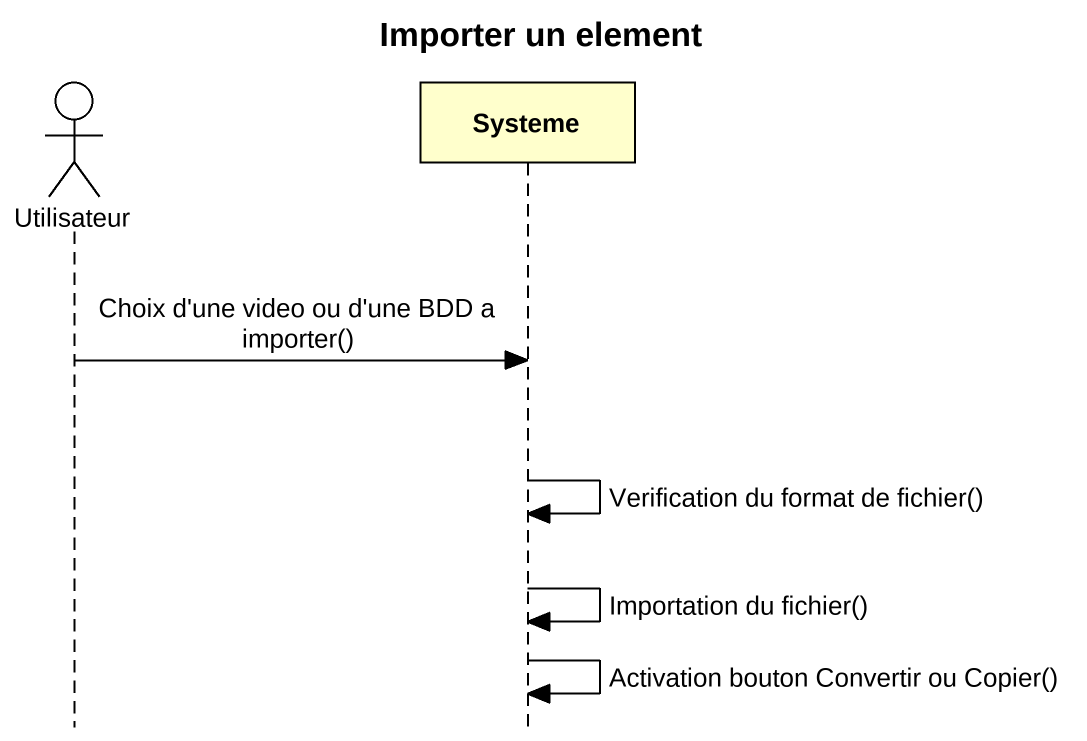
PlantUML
@startuml
title Importer un element
hide footbox
actor Utilisateur
participant Systeme

Utilisateur -> Systeme : Choix d'une video ou d'une BDD a importer()
Systeme -> Systeme : Verification du format de fichier()
Systeme -> Systeme : Importation du fichier()
Systeme -> Systeme : Activation bouton Convertir ou Copier()
@enduml
